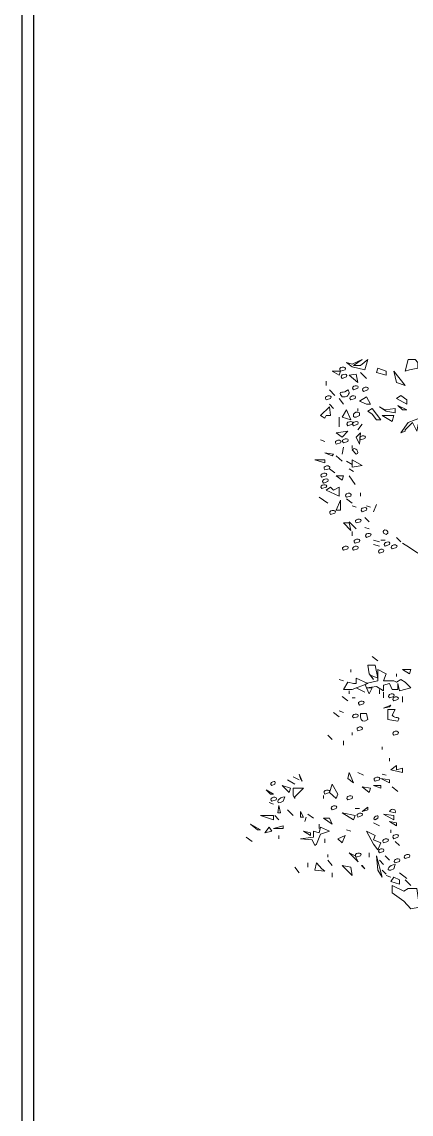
# Model space of a CAD drawing. Header units: millimetres. Extents: x 922141 to 965068, y 34629 to 256118.
# Drawn here: x 922141 to 925435, y 195899 to 205137 of the extents above; entities that cross this region are included whole.
import ezdxf

# ---------------------------------------------------------------- set-up
doc = ezdxf.new("R2010")
doc.units = ezdxf.units.MM
doc.layers.get('Defpoints').update_dxf_attribs({"color": 6})
doc.layers.add('HATCH', color=8, linetype='Continuous', lineweight=5)
doc.layers.add('MCA__ PISCINA ELEV.', color=91, linetype='Continuous')
doc.layers.add('TEXT200', color=7, linetype='Continuous')

# ---------------------------------------------------------------- blocks, each defined once
blk = doc.blocks.new('6y')
at = {"layer": 'HATCH', "linetype": 'Continuous'}
for points in [[(566117.6, 398174), (566136.3, 398235.5), (566092.3, 398200.3), (566049.4, 398200.3), (566101.1, 398235.5), (566040.7, 398209.1), (566006.6, 398219), (566040.7, 398192.6), (566117.6, 398174)], [(566387.1, 398174), (566438.8, 398183.9), (566438.8, 398219), (566422.3, 398235.5), (566379.4, 398235.5), (566360.7, 398166.3), (566387.1, 398174)], [(565962.6, 398141), (565971.4, 398166.3), (565919.7, 398166.3), (565962.6, 398141)], [(565997.8, 398174), (566000, 398182.8), (565996.7, 398187.2), (565990.1, 398190.5), (565981.3, 398190.5), (565972.5, 398187.2), (565967, 398182.8), (565965.9, 398175.1), (565971.4, 398166.3), (565997.8, 398174)], [(566006.6, 398132.2), (566008.8, 398139.9), (566005.5, 398145.4), (565998.9, 398147.6), (565990.1, 398146.5), (565981.3, 398143.2), (565975.8, 398138.8), (565974.7, 398131.1), (565980.2, 398122.3), (566006.6, 398132.2)], [(566075.8, 398097), (566065.9, 398148.7), (566023.1, 398141), (566075.8, 398097)], [(566127.5, 398122.3), (566092.3, 398157.5), (566127.5, 398122.3)], [(566247.4, 398141), (566247.4, 398166.3), (566195.7, 398183.9), (566188, 398157.5), (566247.4, 398141)], [(566360.7, 398079.4), (566292.5, 398166.3), (566309, 398097), (566360.7, 398079.4)], [(565884.5, 398079.4), (565884.5, 398105.8), (565884.5, 398079.4)], [(566075.8, 398062.9), (566078, 398070.6), (566074.7, 398076.1), (566068.1, 398078.3), (566059.3, 398078.3), (566050.5, 398075), (566045, 398069.5), (566043.9, 398062.9), (566049.4, 398054.1), (566075.8, 398062.9)], [(566136.3, 398054.1), (566138.5, 398061.8), (566135.2, 398067.3), (566128.6, 398069.5), (566119.8, 398068.4), (566111, 398065.1), (566105.5, 398060.7), (566104.4, 398053), (566109.9, 398044.2), (566136.3, 398054.1)], [(565910.9, 398001.3), (565914.2, 398010.1), (565910.9, 398014.5), (565903.2, 398016.7), (565894.4, 398016.7), (565885.6, 398013.4), (565880.1, 398009), (565879, 398001.3), (565884.5, 397992.5), (565910.9, 398001.3)], [(565936.2, 398018.9), (565903.2, 398054.1), (565936.2, 398018.9)], [(565987.9, 397967.2), (565962.6, 398001.3), (565987.9, 397967.2)], [(565997.8, 398011.2), (566004.4, 398012.3), (566009.9, 398015.6), (566015.4, 398020), (566018.7, 398026.6), (566022, 398033.2), (566022, 398039.8), (566019.8, 398047.5), (566014.3, 398054.1), (566006.6, 398046.4), (565996.7, 398042), (565986.8, 398039.8), (565978, 398038.7), (565971.4, 398036.5), (565968.1, 398032.1), (565971.4, 398024.4), (565980.2, 398011.2), (565997.8, 398011.2)], [(566058.2, 398001.3), (566061.5, 398010.1), (566058.2, 398014.5), (566050.5, 398016.7), (566041.7, 398016.7), (566034.1, 398013.4), (566028.6, 398009), (566027.5, 398001.3), (566033, 397992.5), (566058.2, 398001.3)], [(566127.5, 397967.2), (566152.8, 397967.2), (566127.5, 398011.2), (566084.6, 397984.8), (566127.5, 397967.2)], [(566370.6, 397967.2), (566370.6, 397992.5), (566335.4, 398018.9), (566309, 398001.3), (566370.6, 397967.2)], [(565876.8, 397881.4), (565884.5, 397897.9), (565910.9, 397897.9), (565903.2, 397949.6), (565850.4, 397897.9), (565876.8, 397881.4)], [(565928.5, 397940.8), (565903.2, 397967.2), (565928.5, 397940.8)], [(566033, 397871.5), (566006.6, 397933.1), (565980.2, 397889.1), (566033, 397871.5)], [(566075.8, 397924.3), (566075.8, 397940.8), (566075.8, 397924.3)], [(566214.4, 397871.5), (566162.7, 397940.8), (566136.3, 397924.3), (566162.7, 397906.7), (566188, 397871.5), (566214.4, 397871.5)], [(566301.3, 397914.4), (566301.3, 397940.8), (566240.8, 397933.1), (566205.6, 397949.6), (566247.4, 397924.3), (566301.3, 397914.4)], [(566344.2, 397933.1), (566370.6, 397933.1), (566317.8, 397959.5), (566344.2, 397933.1)], [(565962.6, 397829.7), (565962.6, 397889.1), (565962.6, 397829.7)], [(566084.6, 397897.9), (566084.6, 397914.4), (566072.5, 397918.8), (566062.6, 397917.7), (566054.9, 397912.2), (566049.4, 397905.6), (566048.3, 397899), (566049.4, 397892.4), (566056, 397889.1), (566065.9, 397889.1), (566084.6, 397897.9)], [(566282.6, 397862.7), (566292.5, 397897.9), (566222.1, 397897.9), (566282.6, 397862.7)], [(566360.7, 397803.3), (566360.7, 397811), (566405.8, 397855), (566431.1, 397803.3), (566447.6, 397881.4), (566422.3, 397871.5), (566379.4, 397855), (566335.4, 397794.5), (566360.7, 397803.3)], [(565980.2, 397768.1), (566014.3, 397803.3), (565945, 397794.5), (565980.2, 397768.1)], [(566040.7, 397846.2), (566043.9, 397853.9), (566040.7, 397859.4), (566033, 397861.6), (566024.2, 397860.5), (566015.4, 397857.2), (566009.9, 397852.8), (566008.8, 397845.1), (566014.3, 397836.3), (566040.7, 397846.2)], [(566075.8, 397846.2), (566078, 397853.9), (566074.7, 397859.4), (566068.1, 397861.6), (566059.3, 397860.5), (566050.5, 397857.2), (566045, 397852.8), (566043.9, 397845.1), (566049.4, 397836.3), (566075.8, 397846.2)], [(566075.8, 397811), (566101.1, 397846.2), (566075.8, 397811)], [(565876.8, 397741.7), (565850.4, 397751.6), (565876.8, 397741.7)], [(565971.4, 397732.9), (565973.6, 397741.7), (565970.3, 397746.1), (565963.7, 397749.4), (565954.9, 397749.4), (565946.1, 397746.1), (565940.6, 397741.7), (565939.5, 397734), (565945, 397725.2), (565971.4, 397732.9)], [(566014.3, 397741.7), (566017.6, 397750.5), (566014.3, 397754.9), (566007.7, 397757.1), (565998.9, 397757.1), (565990.1, 397753.8), (565983.5, 397749.4), (565982.4, 397741.7), (565987.9, 397732.9), (566014.3, 397741.7)], [(566084.6, 397725.2), (566092.3, 397794.5), (566065.9, 397768.1), (566084.6, 397725.2)], [(566117.6, 397759.3), (566120.9, 397767), (566117.6, 397772.5), (566111, 397774.7), (566102.2, 397774.7), (566093.4, 397771.4), (566087.9, 397767), (566086.8, 397760.4), (566092.3, 397751.6), (566117.6, 397759.3)], [(565919.7, 397654.8), (565928.5, 397664.7), (565876.8, 397673.5), (565919.7, 397654.8)], [(565980.2, 397664.7), (565987.9, 397706.5), (565980.2, 397664.7)], [(566040.7, 397698.8), (566040.7, 397716.4), (566040.7, 397698.8)], [(566065.9, 397664.7), (566073.6, 397669.1), (566075.8, 397675.7), (566073.6, 397683.4), (566069.2, 397691.1), (566063.7, 397695.5), (566056, 397698.8), (566048.3, 397696.6), (566040.7, 397690), (566065.9, 397664.7)], [(565876.8, 397612), (565876.8, 397629.5), (565815.2, 397629.5), (565876.8, 397612)], [(565980.2, 397621.8), (565945, 397654.8), (565980.2, 397621.8)], [(566040.7, 397603.2), (566006.6, 397621.8), (566040.7, 397603.2)], [(566101.1, 397595.5), (566040.7, 397629.5), (566040.7, 397586.7), (566101.1, 397595.5)], [(565884.5, 397533.9), (565887.8, 397542.7), (565884.5, 397547.1), (565877.9, 397549.3), (565869.1, 397549.3), (565860.3, 397546), (565853.7, 397541.6), (565852.6, 397533.9), (565858.1, 397525.1), (565884.5, 397533.9)], [(565903.2, 397576.8), (565905.4, 397585.6), (565902.1, 397590), (565895.5, 397593.3), (565886.7, 397593.3), (565877.9, 397590), (565872.4, 397585.6), (565871.3, 397577.9), (565876.8, 397569.1), (565903.2, 397576.8)], [(565936.2, 397551.5), (565903.2, 397576.8), (565936.2, 397551.5)], [(566049.4, 397560.3), (566023.1, 397576.8), (566049.4, 397560.3)], [(565884.5, 397464.6), (565887.8, 397472.3), (565884.5, 397477.8), (565877.9, 397480), (565869.1, 397480), (565860.3, 397476.7), (565853.7, 397472.3), (565852.6, 397465.7), (565858.1, 397456.9), (565884.5, 397464.6)], [(565893.3, 397499.8), (565896.6, 397507.5), (565893.3, 397513), (565885.6, 397515.2), (565876.8, 397514.1), (565869.1, 397510.8), (565863.6, 397506.4), (565862.5, 397498.7), (565868, 397489.9), (565893.3, 397499.8)], [(565980.2, 397508.6), (565987.9, 397533.9), (565945, 397533.9), (565980.2, 397508.6)], [(566058.2, 397482.2), (566023.1, 397533.9), (566058.2, 397482.2)], [(565893.3, 397368.9), (565841.6, 397404.1), (565893.3, 397368.9)], [(565962.6, 397411.8), (565962.6, 397464.6), (565928.5, 397447), (565910.9, 397464.6), (565884.5, 397447), (565962.6, 397411.8)], [(566033, 397411.8), (566035.2, 397420.6), (566031.9, 397425), (566025.3, 397428.3), (566016.5, 397428.3), (566007.7, 397425), (566002.2, 397420.6), (566001.1, 397412.9), (566006.6, 397404.1), (566033, 397411.8)], [(566092.3, 397411.8), (566092.3, 397430.5), (566092.3, 397411.8)], [(565971.4, 397327.1), (565971.4, 397386.5), (565945, 397327.1), (565971.4, 397327.1)], [(566040.7, 397368.9), (566006.6, 397395.3), (566040.7, 397368.9)], [(566065.9, 397343.6), (566040.7, 397352.4), (566065.9, 397343.6)], [(566127.5, 397327.1), (566129.7, 397334.8), (566126.4, 397340.3), (566119.8, 397342.5), (566111, 397341.4), (566102.2, 397338.1), (566096.7, 397333.7), (566095.6, 397326), (566101.1, 397317.2), (566127.5, 397327.1)], [(566152.8, 397343.6), (566127.5, 397352.4), (566152.8, 397343.6)], [(566170.4, 397317.2), (566188, 397360.1), (566170.4, 397317.2)], [(565936.2, 397308.4), (565939.5, 397317.2), (565936.2, 397321.6), (565929.6, 397324.9), (565920.8, 397324.9), (565912, 397321.6), (565906.5, 397317.2), (565905.4, 397309.5), (565910.9, 397300.7), (565936.2, 397308.4)], [(566092.3, 397256.7), (566095.6, 397264.4), (566092.3, 397269.9), (566084.6, 397272.1), (566075.8, 397272.1), (566068.1, 397268.8), (566061.5, 397264.4), (566060.4, 397257.8), (566065.9, 397249), (566092.3, 397256.7)], [(566144, 397256.7), (566117.6, 397282), (566144, 397256.7)], [(566033, 397203.9), (566023.1, 397249), (565987.9, 397249), (566033, 397203.9)], [(566065.9, 397213.8), (566023.1, 397256.7), (566065.9, 397213.8)], [(566144, 397213.8), (566117.6, 397222.6), (566144, 397213.8)], [(566247.4, 397178.6), (566256.2, 397187.4), (566257.3, 397195.1), (566252.9, 397201.7), (566246.3, 397206.1), (566238.6, 397207.2), (566232, 397203.9), (566228.7, 397198.4), (566230.9, 397187.4), (566247.4, 397178.6)], [(566040.7, 397170.9), (566040.7, 397197.3), (566040.7, 397170.9)], [(566084.6, 397135.7), (566086.8, 397143.4), (566083.5, 397148.9), (566076.9, 397151.1), (566068.1, 397151.1), (566059.3, 397147.8), (566053.8, 397142.3), (566052.7, 397135.7), (566058.2, 397126.9), (566084.6, 397135.7)], [(566152.8, 397170.9), (566156.1, 397178.6), (566152.8, 397184.1), (566145.1, 397186.3), (566136.3, 397186.3), (566128.6, 397183), (566123.1, 397177.5), (566122, 397170.9), (566127.5, 397162.1), (566152.8, 397170.9)], [(566205.6, 397135.7), (566170.4, 397144.5)], [(566240.8, 397144.5), (566214.4, 397144.5), (566240.8, 397144.5)], [(566335.4, 397135.7), (566309, 397162.1), (566335.4, 397135.7)], [(566014.3, 397092.8), (566017.6, 397100.5), (566014.3, 397106), (566007.7, 397108.2), (565998.9, 397108.2), (565990.1, 397104.9), (565983.5, 397099.4), (565982.4, 397092.8), (565987.9, 397084), (566014.3, 397092.8)], [(566075.8, 397092.8), (566078, 397100.5), (566074.7, 397106), (566068.1, 397108.2), (566059.3, 397108.2), (566050.5, 397104.9), (566045, 397099.4), (566043.9, 397092.8), (566049.4, 397084), (566075.8, 397092.8)], [(566205.6, 397109.3), (566170.4, 397119.2)], [(566230.9, 397074.1), (566233.1, 397082.9), (566229.8, 397087.3), (566223.2, 397090.6), (566214.4, 397090.6), (566206.7, 397087.3), (566201.2, 397082.9), (566200.1, 397075.2), (566205.6, 397066.4), (566230.9, 397074.1)], [(566266.1, 397119.2), (566268.3, 397126.9), (566265, 397132.4), (566258.4, 397134.6), (566249.6, 397133.5), (566241.9, 397130.2), (566236.4, 397125.8), (566235.3, 397118.1), (566240.8, 397109.3), (566266.1, 397119.2)], [(566309, 397100.5), (566312.3, 397109.3), (566309, 397113.7), (566302.4, 397117), (566293.6, 397117), (566284.8, 397113.7), (566278.2, 397109.3), (566277.1, 397101.6), (566282.6, 397092.8), (566309, 397100.5)], [(566387.1, 397100.5), (566344.2, 397126.9), (566387.1, 397100.5)], [(566438.8, 397066.4), (566387.1, 397100.5), (566438.8, 397066.4)], [(566195.7, 396416.5), (566162.7, 396441.8), (566195.7, 396416.5)], [(566033, 396347.2), (566033, 396364.8), (566033, 396347.2)], [(566119.8, 396273.5), (566128.6, 396252.6), (566127.5, 396252.6), (566188, 396260.3), (566230.9, 396235), (566230.9, 396269.1), (566266.1, 396279), (566282.6, 396243.8), (566317.8, 396243.8), (566317.8, 396279), (566327.7, 396235), (566395.9, 396252.6), (566360.7, 396286.7), (566335.4, 396304.3), (566309, 396286.7), (566292.5, 396295.5), (566230.9, 396295.5), (566247.4, 396338.4), (566195.7, 396364.8), (566195.7, 396295.5), (566130.8, 396282.3), (566130.8, 396281.2), (566119.8, 396273.5)], [(566170.4, 396304.3), (566152.8, 396330.7), (566195.7, 396312), (566179.2, 396390.1), (566136.3, 396390.1), (566144, 396338.4), (566170.4, 396304.3)], [(566387.1, 396338.4), (566395.9, 396364.8), (566344.2, 396364.8), (566387.1, 396338.4)], [(565987.9, 396295.5), (565962.6, 396304.3), (565987.9, 396295.5)], [(565987.9, 396243.8), (566040.7, 396243.8), (566136.3, 396279), (566065.9, 396312), (566065.9, 396279), (566049.4, 396279), (566014.3, 396286.7), (565987.9, 396243.8)], [(566309, 396321.9), (566309, 396338.4), (566309, 396321.9)], [(566023.1, 396217.4), (566023.1, 396235), (566023.1, 396217.4)], [(566117.6, 396227.3), (566065.9, 396252.6), (566117.6, 396227.3)], [(566128.6, 396253.7), (566144, 396217.4), (566162.7, 396252.6), (566128.6, 396253.7)], [(566128.6, 396253.7), (566128.6, 396253.7), (566128.6, 396253.7)], [(566205.6, 396217.4), (566205.6, 396243.8), (566205.6, 396217.4)], [(566230.9, 396192.1), (566230.9, 396227.3), (566230.9, 396192.1)], [(566292.5, 396200.9), (566294.7, 396208.6), (566291.4, 396214.1), (566284.8, 396216.3), (566276, 396216.3), (566267.2, 396213), (566261.7, 396207.5), (566260.6, 396200.9), (566266.1, 396192.1), (566292.5, 396200.9)], [(566014.3, 396174.5), (565980.2, 396200.9), (566014.3, 396174.5)], [(566040.7, 396192.1), (566058.2, 396192.1), (566040.7, 396192.1)], [(566109.9, 396156.9), (566113.2, 396164.6), (566109.9, 396170.1), (566102.2, 396172.3), (566093.4, 396172.3), (566085.7, 396169), (566080.2, 396164.6), (566079.1, 396158), (566084.6, 396149.2), (566109.9, 396156.9)], [(566266.1, 396139.3), (566274.9, 396149.2), (566230.9, 396130.5), (566266.1, 396139.3)], [(566317.8, 396182.2), (566321.1, 396191), (566317.8, 396195.4), (566310.1, 396198.7), (566301.3, 396198.7), (566293.6, 396195.4), (566288.1, 396191), (566287, 396183.3), (566292.5, 396174.5), (566317.8, 396182.2)], [(566344.2, 396165.7), (566344.2, 396200.9), (566344.2, 396165.7)], [(565962.6, 396078.8), (565928.5, 396104.1), (565962.6, 396078.8)], [(565987.9, 396104.1), (565962.6, 396114), (565987.9, 396104.1)], [(566075.8, 396078.8), (566078, 396086.5), (566074.7, 396092), (566068.1, 396094.2), (566059.3, 396094.2), (566050.5, 396092), (566045, 396086.5), (566043.9, 396079.9), (566049.4, 396071.1), (566075.8, 396078.8)], [(566136.3, 396062.3), (566127.5, 396097.5), (566092.3, 396097.5), (566092.3, 396075.5), (566095.6, 396062.3), (566103.3, 396054.6), (566117.6, 396052.4), (566136.3, 396062.3)], [(566317.8, 396052.4), (566322.2, 396063.4), (566322.2, 396068.9), (566318.9, 396072.2), (566313.4, 396073.3), (566306.8, 396074.4), (566298, 396076.6), (566290.3, 396079.9), (566282.6, 396087.6), (566301.3, 396122.8), (566257.3, 396122.8), (566257.3, 396062.3), (566317.8, 396052.4)], [(566101.1, 396000.7), (566103.3, 396009.5), (566100, 396013.9), (566093.4, 396017.2), (566084.6, 396017.2), (566076.9, 396013.9), (566071.4, 396009.5), (566070.3, 396001.8), (566075.8, 395993), (566101.1, 396000.7)], [(565919.7, 395941.3), (565893.3, 395966.6), (565919.7, 395941.3)], [(566040.7, 395966.6), (566040.7, 395984.2), (566040.7, 395966.6)], [(566317.8, 395974.3), (566321.1, 395983.1), (566317.8, 395987.5), (566310.1, 395990.8), (566301.3, 395990.8), (566293.6, 395987.5), (566288.1, 395983.1), (566287, 395975.4), (566292.5, 395966.6), (566317.8, 395974.3)], [(565987.9, 395906.1), (565987.9, 395932.5), (565987.9, 395906.1)], [(566222.1, 395879.8), (566222.1, 395897.4), (566222.1, 395879.8)], [(566266.1, 395809.4), (566266.1, 395828.1), (566266.1, 395809.4)], [(566344.2, 395741.2), (566344.2, 395767.6), (566309, 395757.7), (566309, 395784.1), (566274.9, 395757.7), (566344.2, 395741.2)], [(565573.2, 395671.9), (565576.5, 395681.8), (565574.3, 395687.3), (565568.8, 395688.4), (565561.1, 395686.2), (565554.5, 395681.8), (565550.1, 395676.3), (565550.1, 395669.7), (565555.6, 395663.1), (565573.2, 395671.9)], [(565695.3, 395671.9), (565650.2, 395698.3), (565695.3, 395671.9)], [(565720.6, 395698.3), (565685.4, 395714.8), (565720.6, 395698.3)], [(565738.2, 395689.5), (565720.6, 395732.4), (565728.3, 395706), (565738.2, 395689.5)], [(566049.4, 395679.6), (566023.1, 395741.2), (566014.3, 395706), (566049.4, 395679.6)], [(566109.9, 395724.7), (566075.8, 395741.2), (566109.9, 395724.7)], [(566205.6, 395698.3), (566207.8, 395706), (566204.5, 395711.5), (566197.9, 395713.7), (566189.1, 395713.7), (566180.3, 395710.4), (566174.8, 395704.9), (566173.7, 395698.3), (566179.2, 395689.5), (566205.6, 395698.3)], [(566266.1, 395679.6), (566266.1, 395698.3), (566214.4, 395706), (566266.1, 395679.6)], [(566247.4, 395724.7), (566222.1, 395732.4)], [(565546.8, 395611.4), (565565.5, 395611.4), (565520.4, 395636.7), (565546.8, 395611.4)], [(565660.1, 395620.2), (565668.9, 395646.6), (565617.2, 395663.1), (565660.1, 395620.2)], [(565695.3, 395585), (565695.3, 395594.9), (565747, 395646.6), (565685.4, 395646.6), (565685.4, 395602.6), (565695.3, 395585)], [(565903.2, 395620.2), (565905.4, 395627.9), (565902.1, 395633.4), (565895.5, 395635.6), (565886.7, 395635.6), (565877.9, 395632.3), (565872.4, 395626.8), (565871.3, 395620.2), (565876.8, 395611.4), (565903.2, 395620.2)], [(565945, 395585), (565954.9, 395611.4), (565919.7, 395671.9), (565903.2, 395620.2), (565945, 395585)], [(566144, 395620.2), (566152.8, 395646.6), (566101.1, 395654.3), (566144, 395620.2)], [(566214.4, 395646.6), (566214.4, 395663.1), (566170.4, 395663.1), (566214.4, 395646.6)], [(566317.8, 395627.9), (566282.6, 395654.3), (566317.8, 395627.9)], [(565565.5, 395549.8), (565539.1, 395559.7)], [(565582, 395576.2), (565584.2, 395585), (565580.9, 395589.4), (565574.3, 395592.7), (565565.5, 395592.7), (565556.7, 395589.4), (565551.2, 395585), (565550.1, 395577.3), (565555.6, 395568.5), (565582, 395576.2)], [(565624.9, 395568.5), (565633.7, 395594.9), (565621.6, 395592.7), (565609.5, 395588.3), (565600.7, 395581.7), (565594.1, 395574), (565591.9, 395566.3), (565593, 395560.8), (565597.4, 395558.6), (565608.4, 395559.7), (565624.9, 395568.5)], [(565868, 395585), (565868, 395602.6), (565868, 395585)], [(566040.7, 395585), (566043.9, 395593.8), (566040.7, 395598.2), (566033, 395600.4), (566024.2, 395600.4), (566015.4, 395597.1), (566009.9, 395592.7), (566008.8, 395585), (566014.3, 395576.2), (566040.7, 395585)], [(565590.8, 395498.1), (565608.4, 395498.1), (565598.5, 395542.1), (565590.8, 395498.1)], [(565685.4, 395481.6), (565650.2, 395516.8), (565685.4, 395481.6)], [(565728.3, 395471.7), (565747, 395471.7), (565728.3, 395506.9), (565728.3, 395471.7)], [(565806.4, 395465.1), (565773.4, 395490.4), (565806.4, 395465.1)], [(565945, 395524.5), (565948.3, 395532.2), (565945, 395537.7), (565937.3, 395539.9), (565928.5, 395539.9), (565920.8, 395536.6), (565915.3, 395532.2), (565914.2, 395525.6), (565919.7, 395516.8), (565945, 395524.5)], [(566049.4, 395455.2), (566058.2, 395481.6), (565980.2, 395498.1), (566049.4, 395455.2)], [(566084.6, 395524.5), (566058.2, 395524.5)], [(566101.1, 395481.6), (566103.3, 395489.3), (566100, 395494.8), (566093.4, 395497), (566084.6, 395495.9), (566076.9, 395492.6), (566071.4, 395488.2), (566070.3, 395480.5), (566075.8, 395471.7), (566101.1, 395481.6)], [(566136.3, 395516.8), (566136.3, 395533.3), (566101.1, 395506.9), (566136.3, 395516.8)], [(566292.5, 395455.2), (566292.5, 395481.6), (566230.9, 395490.4), (566292.5, 395455.2)], [(566301.3, 395498.1), (566302.4, 395504.7), (566301.3, 395511.3), (566298, 395515.7), (566292.5, 395519), (566287, 395520.1), (566279.3, 395519), (566272.7, 395514.6), (566266.1, 395506.9), (566301.3, 395498.1)], [(565468.7, 395394.7), (565487.4, 395394.7), (565425.9, 395429.9), (565468.7, 395394.7)], [(565565.5, 395455.2), (565565.5, 395481.6), (565487.4, 395481.6), (565565.5, 395455.2)], [(565598.5, 395455.2), (565573.2, 395481.6), (565598.5, 395455.2)], [(565754.7, 395446.4), (565763.5, 395471.7), (565754.7, 395446.4)], [(565841.6, 395403.5), (565841.6, 395429.9), (565841.6, 395403.5)], [(565919.7, 395429.9), (565903.2, 395465.1), (565868, 395465.1), (565919.7, 395429.9)], [(566205.6, 395420), (566170.4, 395438.7)], [(566195.7, 395465.1), (566199, 395475), (566196.8, 395479.4), (566191.3, 395480.5), (566184.7, 395478.3), (566178.1, 395473.9), (566173.7, 395468.4), (566172.6, 395461.8), (566179.2, 395455.2), (566195.7, 395465.1)], [(566309, 395420), (566309, 395438.7), (566266.1, 395446.4), (566309, 395420)], [(565555.6, 395387), (565539.1, 395412.3), (565512.7, 395377.1), (565555.6, 395387)], [(565624.9, 395403.5), (565624.9, 395420), (565565.5, 395403.5), (565624.9, 395403.5)], [(565598.5, 395341.9), (565598.5, 395360.6), (565598.5, 395341.9)], [(565815.2, 395300.2), (565825.1, 395309), (565850.4, 395368.3), (565903.2, 395387), (565850.4, 395412.3), (565841.6, 395377.1), (565806.4, 395387), (565806.4, 395351.8), (565728.3, 395341.9), (565798.7, 395334.2), (565815.2, 395300.2)], [(565789.9, 395360.6), (565789.9, 395377.1), (565747, 395387), (565789.9, 395360.6)], [(565980.2, 395316.7), (565997.8, 395360.6), (565954.9, 395341.9), (565980.2, 395316.7)], [(566033, 395387), (566006.6, 395394.7), (566033, 395387)], [(566195.7, 395273.8), (566214.4, 395316.7), (566170.4, 395334.2), (566179.2, 395360.6), (566127.5, 395387), (566170.4, 395309), (566195.7, 395273.8)], [(566274.9, 395377.1), (566274.9, 395394.7), (566274.9, 395377.1)], [(566317.8, 395351.8), (566321.1, 395359.5), (566317.8, 395365), (566310.1, 395367.2), (566301.3, 395366.1), (566293.6, 395362.8), (566288.1, 395358.4), (566287, 395350.7), (566292.5, 395341.9), (566317.8, 395351.8)], [(565435.8, 395325.4), (565400.6, 395351.8), (565435.8, 395325.4)], [(565876.8, 395316.7), (565876.8, 395341.9), (565876.8, 395316.7)], [(566257.3, 395325.4), (566260.6, 395333.1), (566257.3, 395338.6), (566249.6, 395340.8), (566240.8, 395340.8), (566233.1, 395337.5), (566226.5, 395332), (566225.4, 395325.4), (566230.9, 395316.7), (566257.3, 395325.4)], [(566327.7, 395300.2), (566301.3, 395325.4), (566327.7, 395300.2)], [(565893.3, 395230.9), (565893.3, 395247.4), (565893.3, 395230.9)], [(566076.9, 395202.3), (566058.2, 395238.6), (566023.1, 395257.3), (566076.9, 395202.3)], [(566092.3, 395238.6), (566095.6, 395247.4), (566092.3, 395251.8), (566084.6, 395255.1), (566075.8, 395255.1), (566068.1, 395251.8), (566061.5, 395247.4), (566060.4, 395239.7), (566065.9, 395230.9), (566092.3, 395238.6)], [(566144, 395230.9), (566144, 395257.3), (566144, 395230.9)], [(566222.1, 395109.9), (566188, 395238.6), (566195.7, 395152.8), (566222.1, 395109.9)], [(566230.9, 395265), (566233.1, 395272.7), (566229.8, 395278.2), (566223.2, 395280.4), (566214.4, 395280.4), (566206.7, 395277.1), (566201.2, 395272.7), (566200.1, 395266.1), (566205.6, 395257.3), (566230.9, 395265)], [(566266.1, 395212.2), (566240.8, 395238.6), (566266.1, 395212.2)], [(566387.1, 395230.9), (566390.4, 395238.6), (566387.1, 395244.1), (566380.5, 395246.3), (566371.7, 395246.3), (566362.9, 395243), (566356.3, 395237.5), (566355.2, 395230.9), (566360.7, 395222.1), (566387.1, 395230.9)], [(565720.6, 395136.3), (565695.3, 395169.3), (565720.6, 395136.3)], [(565773.4, 395169.3), (565773.4, 395195.7), (565773.4, 395169.3)], [(565876.8, 395145.1), (565858.1, 395160.5), (565825.1, 395195.7), (565815.2, 395152.8), (565876.8, 395145.1)], [(565919.7, 395179.2), (565893.3, 395212.2), (565919.7, 395179.2)], [(566040.7, 395118.7), (566033, 395169.3), (565980.2, 395179.2), (566040.7, 395118.7)], [(566097.8, 395180.3), (566117.6, 395160.5), (566101.1, 395179.2), (566097.8, 395180.3)], [(566230.9, 395186.9), (566205.6, 395212.2), (566230.9, 395186.9)], [(566292.5, 395160.5), (566301.3, 395186.9), (566289.2, 395184.7), (566277.1, 395180.3), (566268.3, 395173.7), (566261.7, 395167.1), (566259.5, 395160.5), (566259.5, 395155), (566265, 395151.7), (566274.9, 395152.8), (566292.5, 395160.5)], [(566327.7, 395204.5), (566329.9, 395213.3), (566326.6, 395217.7), (566320, 395219.9), (566311.2, 395219.9), (566302.4, 395216.6), (566296.9, 395212.2), (566295.8, 395204.5), (566301.3, 395195.7), (566327.7, 395204.5)], [(565919.7, 395109.9), (565919.7, 395136.3), (565919.7, 395109.9)], [(566247.4, 395128.6), (566222.1, 395152.8), (566247.4, 395128.6)], [(566274.9, 395109.9), (566247.4, 395118.7), (566274.9, 395109.9)], [(566327.7, 395067), (566327.7, 395093.4), (566292.5, 395109.9), (566274.9, 395083.5), (566327.7, 395067)], [(566370.6, 395102.2), (566327.7, 395136.3), (566370.6, 395102.2)], [(566395.9, 395058.2), (566360.7, 395093.4), (566395.9, 395058.2)], [(566447.6, 394928.4), (566431.1, 395040.6), (566379.4, 395040.6), (566353, 395024.1), (566282.6, 395058.2), (566282.6, 395015.3), (566353, 394963.6), (566395.9, 394918.5), (566447.6, 394928.4)]]:
    blk.add_lwpolyline(points, dxfattribs=at)

msp = doc.modelspace()

# ---------------------------------------------------------------- linework, layer by layer
at = {"layer": 'Defpoints'}
msp.add_lwpolyline([(965068.26, 190849.45), (965068.26, 220398.38), (922141.11, 220398.38), (922141.11, 190849.45)], close=True, dxfattribs=at)
at = {"layer": 'TEXT200'}
msp.add_lwpolyline([(964970.15, 190947.56), (964970.15, 220300.27), (922239.22, 220300.27), (922239.22, 190947.56)], close=True, dxfattribs=at)

# ---------------------------------------------------------------- block references
at = {"layer": 'MCA__ PISCINA ELEV.', "xscale": 1.4, "yscale": 1.4, "zscale": 1.4}
msp.add_blockref('6y', (132478.46, -355249.91), dxfattribs=at)

doc.saveas('drawing.dxf')
